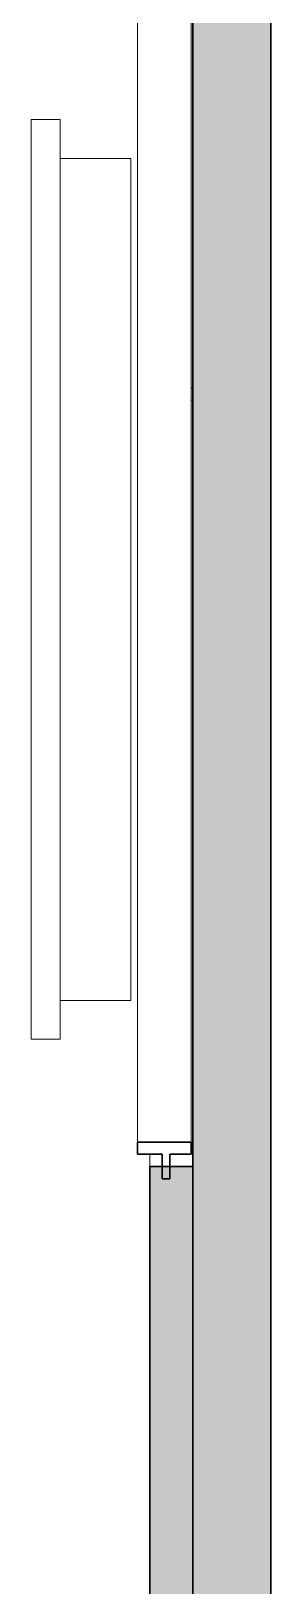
# Model space of a CAD drawing. Header units: millimetres. Extents: x 79795 to 317870, y -36033 to 97293.
# Drawn here: x 201638 to 201951, y 19063 to 21092 of the extents above; entities that cross this region are included whole.
import ezdxf

# ---------------------------------------------------------------- set-up
doc = ezdxf.new("R2010")
doc.units = ezdxf.units.MM
doc.header["$MEASUREMENT"] = 0
for name, color, linetype, lineweight in [('CSM-STL-XX-ZZ-M3-A-XXXX-00001_detached _19_04_21__rvt-1-Level 4$0$A-WALL', 7, 'CONTINUOUS', 9), ('CSM-STL-XX-ZZ-M3-A-XXXX-00001_detached _19_04_21__rvt-1-Level 4$0$A-WALL-PATT', 7, 'CONTINUOUS', 9), ('CSM-STL-XX-ZZ-M3-A-XXXX-00001_detached _19_04_21__rvt-1-Level 4$0$E-ELEC-EQPM', 8, 'CONTINUOUS', 9), ('CSM-STL-XX-ZZ-M3-A-XXXX-00001_detached _19_04_21__rvt-1-Level 4$0$I-WALL', 7, 'CONTINUOUS', 9)]:
    doc.layers.add(name, color=color, linetype=linetype, lineweight=lineweight)

msp = doc.modelspace()

# ---------------------------------------------------------------- hatches: boundary and pattern name
at = {"layer": 'CSM-STL-XX-ZZ-M3-A-XXXX-00001_detached _19_04_21__rvt-1-Level 4$0$A-WALL-PATT'}
h = msp.add_hatch(color=256, dxfattribs=at)
h.paths.add_polyline_path([(201848.8, 18825.3), (201848.8, 19610.5), (201792.8, 19610.5), (201792.8, 18825.3)], flags=0)
h.paths.add_polyline_path([(201848.8, 26274.5), (201848.8, 26864.3), (201792.8, 26864.3), (201792.8, 26274.5)], flags=0)
msp.add_hatch(color=256, dxfattribs=at).paths.add_polyline_path([(201848.8, 18809.3), (201950.8, 18809.3), (201950.8, 25709.3), (201848.8, 25709.3), (201848.8, 21851.2)], flags=0)

# ---------------------------------------------------------------- linework, layer by layer
at = {"layer": 'CSM-STL-XX-ZZ-M3-A-XXXX-00001_detached _19_04_21__rvt-1-Level 4$0$A-WALL'}
for p, q in [((201776.8, 26242.5), (201776.8, 19642.5)), ((201846.8, 19642.5), (201846.8, 26242.5))]:
    msp.add_line(p, q, dxfattribs=at)
at = {"layer": 'CSM-STL-XX-ZZ-M3-A-XXXX-00001_detached _19_04_21__rvt-1-Level 4$0$A-WALL', "lineweight": 30}
for p, q in [((201846.8, 19642.5), (201776.8, 19642.5)), ((201776.8, 19642.5), (201776.8, 19626.5)), ((201846.8, 19626.5), (201846.8, 19642.5)), ((201776.8, 19626.5), (201808.8, 19626.5)), ((201808.8, 19626.5), (201808.8, 19594.5)), ((201818.8, 19594.5), (201818.8, 19626.5)), ((201818.8, 19626.5), (201846.8, 19626.5)), ((201808.8, 19594.5), (201818.8, 19594.5))]:
    msp.add_line(p, q, dxfattribs=at)
at = {"layer": 'CSM-STL-XX-ZZ-M3-A-XXXX-00001_detached _19_04_21__rvt-1-Level 4$0$E-ELEC-EQPM'}
for p, q in [((201638, 20976.5), (201676.1, 20976.5)), ((201638, 19776.5), (201638, 20976.5)), ((201638, 19776.5), (201638, 20976.5)), ((201638, 20976.5), (201676.1, 20976.5)), ((201676.1, 20976.5), (201676.1, 20925.7)), ((201676.1, 20976.5), (201676.1, 19776.5)), ((201676.1, 20925.7), (201768, 20925.7)), ((201676.1, 20925.7), (201768, 20925.7)), ((201768, 20925.7), (201768, 19827.3)), ((201768, 20925.7), (201768, 19827.3)), ((201676.1, 19827.3), (201676.1, 19776.5)), ((201768, 19827.3), (201676.1, 19827.3)), ((201768, 19827.3), (201676.1, 19827.3)), ((201676.1, 19776.5), (201638, 19776.5)), ((201676.1, 19776.5), (201638, 19776.5))]:
    msp.add_line(p, q, dxfattribs=at)
at = {"layer": 'CSM-STL-XX-ZZ-M3-A-XXXX-00001_detached _19_04_21__rvt-1-Level 4$0$I-WALL', "lineweight": 30}
for p, q in [((201848.8, 25709.3), (201848.8, 18809.3)), ((201950.8, 18809.3), (201950.8, 25607.3)), ((201792.8, 19610.5), (201792.8, 18825.3)), ((201848.8, 19610.5), (201792.8, 19610.5)), ((201848.8, 18825.3), (201848.8, 19610.5))]:
    msp.add_line(p, q, dxfattribs=at)
at = {"layer": 'CSM-STL-XX-ZZ-M3-A-XXXX-00001_detached _19_04_21__rvt-1-Level 4$0$I-WALL'}
for p, q in [((201848.8, 20626.5), (201846.8, 20626.5)), ((201846.8, 20610.5), (201848.8, 20610.5)), ((201792.8, 19610.5), (201792.8, 19626.5))]:
    msp.add_line(p, q, dxfattribs=at)

doc.saveas('drawing.dxf')
